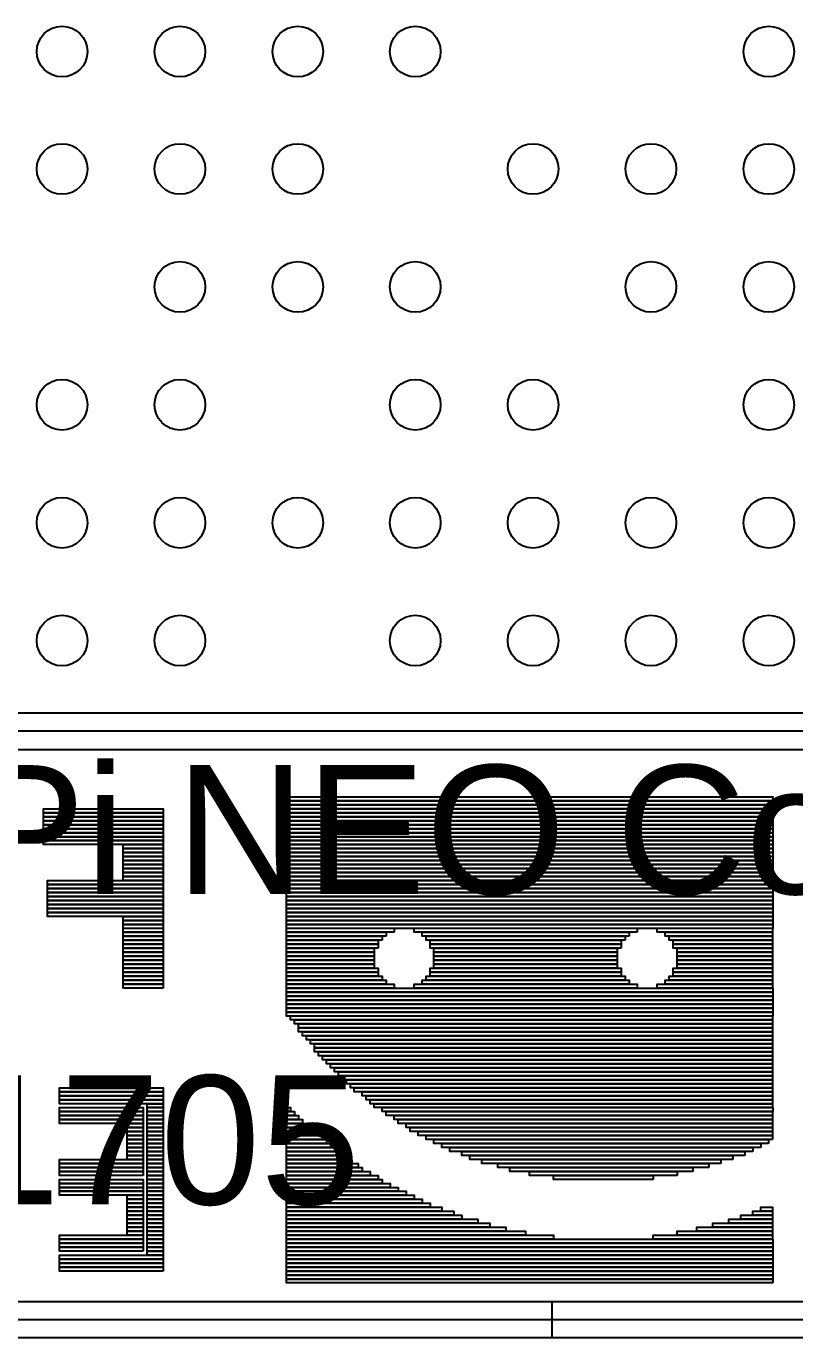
# Model space of a CAD drawing. Header units: millimetres. Extents: x -2.4 to 49.8, y -2.2 to 46.
# Drawn here: x 22.58 to 26.82, y 15.14 to 22.37 of the extents above; entities that cross this region are included whole.
import ezdxf

# ---------------------------------------------------------------- set-up
doc = ezdxf.new("R2010")
doc.units = ezdxf.units.MM
doc.header["$MEASUREMENT"] = 0
for name, color, linetype in [('BOT', 7, 'Continuous'), ('SILK-BOT', 7, 'Continuous'), ('SILK-TOP', 7, 'Continuous')]:
    doc.layers.add(name, color=color, linetype=linetype)

msp = doc.modelspace()

# ---------------------------------------------------------------- linework, layer by layer
at = {"layer": 'BOT'}
for centre in [(22.7767, 22.2328), (23.427, 22.2328), (24.0772, 22.2328), (24.7249, 22.2328), (26.6756, 22.2328), (22.7767, 21.5851), (23.427, 21.5851), (24.0772, 21.5851), (25.3751, 21.5851), (26.0254, 21.5851), (26.6756, 21.5851), (23.427, 20.9349), (24.0772, 20.9349), (24.7249, 20.9349), (26.0254, 20.9349), (26.6756, 20.9349), (22.7767, 20.2846), (23.427, 20.2846), (24.7249, 20.2846), (25.3751, 20.2846), (26.6756, 20.2846), (22.7767, 19.6344), (23.427, 19.6344), (24.0772, 19.6344), (24.7249, 19.6344), (25.3751, 19.6344), (26.0254, 19.6344), (26.6756, 19.6344), (22.7767, 18.9841), (23.427, 18.9841), (24.7249, 18.9841), (25.3751, 18.9841), (26.0254, 18.9841), (26.6756, 18.9841)]:
    msp.add_circle(centre, 0.1397, dxfattribs=at)
at = {"layer": 'SILK-BOT'}
for p, q in [((27.8262, 18.5842), (13.8258, 18.5842)), ((27.8262, 18.4838), (13.8258, 18.4838)), ((13.8258, 18.3835), (27.8262, 18.3835)), ((18.828, 15.339), (32.128, 15.339)), ((25.478, 15.339), (25.478, 15.139)), ((18.828, 15.239), (32.128, 15.239)), ((32.128, 15.139), (18.828, 15.139))]:
    msp.add_line(p, q, dxfattribs=at)
for points in [[(26.6967, 18.1004), (24.0154, 18.1004), (24.0154, 18.1224), (26.6967, 18.1224), (26.6967, 18.1004)], [(26.6967, 18.0786), (24.0154, 18.0786), (24.0154, 18.1005), (26.6967, 18.1005), (26.6967, 18.0786)], [(23.334, 18.0345), (22.6746, 18.0345), (22.6746, 18.0565), (23.334, 18.0565), (23.334, 18.0345)], [(23.334, 18.0125), (22.6746, 18.0125), (22.6746, 18.0345), (23.334, 18.0345), (23.334, 18.0125)], [(23.334, 17.9906), (22.6746, 17.9906), (22.6746, 18.0126), (23.334, 18.0126), (23.334, 17.9906)], [(26.6967, 18.0565), (24.0154, 18.0565), (24.0154, 18.0786), (26.6967, 18.0786), (26.6967, 18.0565)], [(26.6967, 18.0345), (24.0154, 18.0345), (24.0154, 18.0565), (26.6967, 18.0565), (26.6967, 18.0345)], [(26.6967, 18.0125), (24.0154, 18.0125), (24.0154, 18.0345), (26.6967, 18.0345), (26.6967, 18.0125)], [(26.6967, 17.9906), (24.0154, 17.9906), (24.0154, 18.0126), (26.6967, 18.0126), (26.6967, 17.9906)], [(23.334, 17.9686), (22.6746, 17.9686), (22.6746, 17.9906), (23.334, 17.9906), (23.334, 17.9686)], [(23.334, 17.9466), (22.6746, 17.9466), (22.6746, 17.9686), (23.334, 17.9686), (23.334, 17.9466)], [(23.334, 17.9247), (22.6746, 17.9247), (22.6746, 17.9466), (23.334, 17.9466), (23.334, 17.9247)], [(26.6967, 17.9686), (24.0154, 17.9686), (24.0154, 17.9906), (26.6967, 17.9906), (26.6967, 17.9686)], [(26.6967, 17.9466), (24.0154, 17.9466), (24.0154, 17.9686), (26.6967, 17.9686), (26.6967, 17.9466)], [(26.6967, 17.9247), (24.0154, 17.9247), (24.0154, 17.9466), (26.6967, 17.9466), (26.6967, 17.9247)], [(23.334, 17.9026), (22.6746, 17.9026), (22.6746, 17.9247), (23.334, 17.9247), (23.334, 17.9026)], [(23.334, 17.8807), (22.6746, 17.8807), (22.6746, 17.9027), (23.334, 17.9027), (23.334, 17.8807)], [(23.334, 17.8587), (22.6746, 17.8587), (22.6746, 17.8807), (23.334, 17.8807), (23.334, 17.8587)], [(26.6967, 17.9026), (24.0154, 17.9026), (24.0154, 17.9247), (26.6967, 17.9247), (26.6967, 17.9026)], [(26.6967, 17.8807), (24.0154, 17.8807), (24.0154, 17.9027), (26.6967, 17.9027), (26.6967, 17.8807)], [(26.6967, 17.8587), (24.0154, 17.8587), (24.0154, 17.8807), (26.6967, 17.8807), (26.6967, 17.8587)], [(23.334, 17.8367), (23.1142, 17.8367), (23.1142, 17.8587), (23.334, 17.8587), (23.334, 17.8367)], [(23.334, 17.8147), (23.1142, 17.8147), (23.1142, 17.8367), (23.334, 17.8367), (23.334, 17.8147)], [(23.334, 17.7929), (23.1142, 17.7929), (23.1142, 17.8148), (23.334, 17.8148), (23.334, 17.7929)], [(26.6967, 17.8367), (24.0154, 17.8367), (24.0154, 17.8587), (26.6967, 17.8587), (26.6967, 17.8367)], [(26.6967, 17.8147), (24.0154, 17.8147), (24.0154, 17.8367), (26.6967, 17.8367), (26.6967, 17.8147)], [(26.6967, 17.7929), (24.0154, 17.7929), (24.0154, 17.8148), (26.6967, 17.8148), (26.6967, 17.7929)], [(23.334, 17.7708), (23.1142, 17.7708), (23.1142, 17.7929), (23.334, 17.7929), (23.334, 17.7708)], [(23.334, 17.7488), (23.1142, 17.7488), (23.1142, 17.7708), (23.334, 17.7708), (23.334, 17.7488)], [(23.334, 17.7268), (23.1142, 17.7268), (23.1142, 17.7488), (23.334, 17.7488), (23.334, 17.7268)], [(23.334, 17.7048), (23.1142, 17.7048), (23.1142, 17.7268), (23.334, 17.7268), (23.334, 17.7048)], [(26.6967, 17.7708), (24.0154, 17.7708), (24.0154, 17.7929), (26.6967, 17.7929), (26.6967, 17.7708)], [(26.6967, 17.7488), (24.0154, 17.7488), (24.0154, 17.7708), (26.6967, 17.7708), (26.6967, 17.7488)], [(26.6967, 17.7268), (24.0154, 17.7268), (24.0154, 17.7488), (26.6967, 17.7488), (26.6967, 17.7268)], [(26.6967, 17.7048), (24.0154, 17.7048), (24.0154, 17.7268), (26.6967, 17.7268), (26.6967, 17.7048)], [(23.334, 17.6389), (22.6966, 17.6389), (22.6966, 17.6609), (23.334, 17.6609), (23.334, 17.6389)], [(23.334, 17.6829), (23.1142, 17.6829), (23.1142, 17.7049), (23.334, 17.7049), (23.334, 17.6829)], [(23.334, 17.6609), (23.1142, 17.6609), (23.1142, 17.6829), (23.334, 17.6829), (23.334, 17.6609)], [(26.6967, 17.6829), (24.0154, 17.6829), (24.0154, 17.7049), (26.6967, 17.7049), (26.6967, 17.6829)], [(26.6967, 17.6609), (24.0154, 17.6609), (24.0154, 17.6829), (26.6967, 17.6829), (26.6967, 17.6609)], [(26.6967, 17.6389), (24.0154, 17.6389), (24.0154, 17.6609), (26.6967, 17.6609), (26.6967, 17.6389)], [(23.334, 17.6169), (22.6966, 17.6169), (22.6966, 17.6389), (23.334, 17.6389), (23.334, 17.6169)], [(23.334, 17.595), (22.6966, 17.595), (22.6966, 17.617), (23.334, 17.617), (23.334, 17.595)], [(23.334, 17.573), (22.6966, 17.573), (22.6966, 17.595), (23.334, 17.595), (23.334, 17.573)], [(26.6967, 17.6169), (24.0154, 17.6169), (24.0154, 17.6389), (26.6967, 17.6389), (26.6967, 17.6169)], [(26.6967, 17.595), (24.0154, 17.595), (24.0154, 17.617), (26.6967, 17.617), (26.6967, 17.595)], [(26.6967, 17.573), (24.0154, 17.573), (24.0154, 17.595), (26.6967, 17.595), (26.6967, 17.573)], [(23.334, 17.551), (22.6966, 17.551), (22.6966, 17.573), (23.334, 17.573), (23.334, 17.551)], [(23.334, 17.529), (22.6966, 17.529), (22.6966, 17.551), (23.334, 17.551), (23.334, 17.529)], [(23.334, 17.5071), (22.6966, 17.5071), (22.6966, 17.529), (23.334, 17.529), (23.334, 17.5071)], [(23.334, 17.4851), (22.6966, 17.4851), (22.6966, 17.5072), (23.334, 17.5072), (23.334, 17.4851)], [(26.6967, 17.551), (24.0154, 17.551), (24.0154, 17.573), (26.6967, 17.573), (26.6967, 17.551)], [(26.6967, 17.529), (24.0154, 17.529), (24.0154, 17.551), (26.6967, 17.551), (26.6967, 17.529)], [(26.6967, 17.5071), (24.0154, 17.5071), (24.0154, 17.529), (26.6967, 17.529), (26.6967, 17.5071)], [(26.6967, 17.4851), (24.0154, 17.4851), (24.0154, 17.5072), (26.6967, 17.5072), (26.6967, 17.4851)], [(23.334, 17.4631), (22.6966, 17.4631), (22.6966, 17.4851), (23.334, 17.4851), (23.334, 17.4631)], [(23.334, 17.4411), (23.1142, 17.4411), (23.1142, 17.4631), (23.334, 17.4631), (23.334, 17.4411)], [(23.334, 17.4191), (23.1142, 17.4191), (23.1142, 17.4411), (23.334, 17.4411), (23.334, 17.4191)], [(26.6967, 17.4631), (24.0154, 17.4631), (24.0154, 17.4851), (26.6967, 17.4851), (26.6967, 17.4631)], [(26.6967, 17.4411), (24.0154, 17.4411), (24.0154, 17.4631), (26.6967, 17.4631), (26.6967, 17.4411)], [(26.6967, 17.4191), (24.0154, 17.4191), (24.0154, 17.4411), (26.6967, 17.4411), (26.6967, 17.4191)], [(23.334, 17.3971), (23.1142, 17.3971), (23.1142, 17.4191), (23.334, 17.4191), (23.334, 17.3971)], [(23.334, 17.3753), (23.1142, 17.3753), (23.1142, 17.3972), (23.334, 17.3972), (23.334, 17.3753)], [(23.334, 17.3532), (23.1142, 17.3532), (23.1142, 17.3753), (23.334, 17.3753), (23.334, 17.3532)], [(24.6087, 17.3753), (24.0153, 17.3753), (24.0153, 17.3972), (24.6087, 17.3972), (24.6087, 17.3753)], [(24.5647, 17.3532), (24.0153, 17.3532), (24.0153, 17.3753), (24.5647, 17.3753), (24.5647, 17.3532)], [(26.6967, 17.3971), (24.0154, 17.3971), (24.0154, 17.4191), (26.6967, 17.4191), (26.6967, 17.3971)], [(25.9493, 17.3753), (24.7186, 17.3753), (24.7186, 17.3972), (25.9493, 17.3972), (25.9493, 17.3753)], [(25.9054, 17.3532), (24.7624, 17.3532), (24.7624, 17.3753), (25.9054, 17.3753), (25.9054, 17.3532)], [(26.6966, 17.3753), (26.0592, 17.3753), (26.0592, 17.3972), (26.6966, 17.3972), (26.6966, 17.3753)], [(26.6966, 17.3532), (26.1032, 17.3532), (26.1032, 17.3753), (26.6966, 17.3753), (26.6966, 17.3532)], [(23.334, 17.3312), (23.1142, 17.3312), (23.1142, 17.3532), (23.334, 17.3532), (23.334, 17.3312)], [(23.334, 17.3092), (23.1142, 17.3092), (23.1142, 17.3312), (23.334, 17.3312), (23.334, 17.3092)], [(23.334, 17.2873), (23.1142, 17.2873), (23.1142, 17.3093), (23.334, 17.3093), (23.334, 17.2873)], [(24.5207, 17.3092), (24.0152, 17.3092), (24.0152, 17.3312), (24.5207, 17.3312), (24.5207, 17.3092)], [(24.5207, 17.2873), (24.0152, 17.2873), (24.0152, 17.3093), (24.5207, 17.3093), (24.5207, 17.2873)], [(24.5427, 17.3312), (24.0153, 17.3312), (24.0153, 17.3532), (24.5427, 17.3532), (24.5427, 17.3312)], [(25.8834, 17.3312), (24.7844, 17.3312), (24.7844, 17.3532), (25.8834, 17.3532), (25.8834, 17.3312)], [(25.8614, 17.3092), (24.8064, 17.3092), (24.8064, 17.3312), (25.8614, 17.3312), (25.8614, 17.3092)], [(25.8614, 17.2873), (24.8064, 17.2873), (24.8064, 17.3093), (25.8614, 17.3093), (25.8614, 17.2873)], [(26.6966, 17.3312), (26.1252, 17.3312), (26.1252, 17.3532), (26.6966, 17.3532), (26.6966, 17.3312)], [(26.6966, 17.3092), (26.147, 17.3092), (26.147, 17.3312), (26.6966, 17.3312), (26.6966, 17.3092)], [(26.6966, 17.2873), (26.147, 17.2873), (26.147, 17.3093), (26.6966, 17.3093), (26.6966, 17.2873)], [(23.334, 17.2653), (23.1142, 17.2653), (23.1142, 17.2873), (23.334, 17.2873), (23.334, 17.2653)], [(23.334, 17.2433), (23.1142, 17.2433), (23.1142, 17.2653), (23.334, 17.2653), (23.334, 17.2433)], [(23.334, 17.2214), (23.1142, 17.2214), (23.1142, 17.2433), (23.334, 17.2433), (23.334, 17.2214)], [(23.334, 17.1993), (23.1142, 17.1993), (23.1142, 17.2214), (23.334, 17.2214), (23.334, 17.1993)], [(24.4988, 17.2653), (24.0153, 17.2653), (24.0153, 17.2873), (24.4988, 17.2873), (24.4988, 17.2653)], [(24.4988, 17.2433), (24.0153, 17.2433), (24.0153, 17.2653), (24.4988, 17.2653), (24.4988, 17.2433)], [(24.4988, 17.2214), (24.0153, 17.2214), (24.0153, 17.2433), (24.4988, 17.2433), (24.4988, 17.2214)], [(24.4988, 17.1993), (24.0153, 17.1993), (24.0153, 17.2214), (24.4988, 17.2214), (24.4988, 17.1993)], [(25.8394, 17.2653), (24.8284, 17.2653), (24.8284, 17.2873), (25.8394, 17.2873), (25.8394, 17.2653)], [(25.8394, 17.2433), (24.8284, 17.2433), (24.8284, 17.2653), (25.8394, 17.2653), (25.8394, 17.2433)], [(25.8394, 17.2214), (24.8284, 17.2214), (24.8284, 17.2433), (25.8394, 17.2433), (25.8394, 17.2214)], [(25.8394, 17.1993), (24.8284, 17.1993), (24.8284, 17.2214), (25.8394, 17.2214), (25.8394, 17.1993)], [(26.6965, 17.2653), (26.169, 17.2653), (26.169, 17.2873), (26.6965, 17.2873), (26.6965, 17.2653)], [(26.6965, 17.2433), (26.169, 17.2433), (26.169, 17.2653), (26.6965, 17.2653), (26.6965, 17.2433)], [(26.6965, 17.2214), (26.169, 17.2214), (26.169, 17.2433), (26.6965, 17.2433), (26.6965, 17.2214)], [(26.6965, 17.1993), (26.169, 17.1993), (26.169, 17.2214), (26.6965, 17.2214), (26.6965, 17.1993)], [(23.334, 17.1774), (23.1142, 17.1774), (23.1142, 17.1994), (23.334, 17.1994), (23.334, 17.1774)], [(23.334, 17.1554), (23.1142, 17.1554), (23.1142, 17.1774), (23.334, 17.1774), (23.334, 17.1554)], [(23.334, 17.1334), (23.1142, 17.1334), (23.1142, 17.1554), (23.334, 17.1554), (23.334, 17.1334)], [(24.5207, 17.1554), (24.0152, 17.1554), (24.0152, 17.1774), (24.5207, 17.1774), (24.5207, 17.1554)], [(24.5207, 17.1334), (24.0152, 17.1334), (24.0152, 17.1554), (24.5207, 17.1554), (24.5207, 17.1334)], [(24.4988, 17.1774), (24.0153, 17.1774), (24.0153, 17.1994), (24.4988, 17.1994), (24.4988, 17.1774)], [(25.8614, 17.1554), (24.8064, 17.1554), (24.8064, 17.1774), (25.8614, 17.1774), (25.8614, 17.1554)], [(25.8614, 17.1334), (24.8064, 17.1334), (24.8064, 17.1554), (25.8614, 17.1554), (25.8614, 17.1334)], [(25.8394, 17.1774), (24.8284, 17.1774), (24.8284, 17.1994), (25.8394, 17.1994), (25.8394, 17.1774)], [(26.6966, 17.1554), (26.147, 17.1554), (26.147, 17.1774), (26.6966, 17.1774), (26.6966, 17.1554)], [(26.6966, 17.1334), (26.147, 17.1334), (26.147, 17.1554), (26.6966, 17.1554), (26.6966, 17.1334)], [(26.6965, 17.1774), (26.169, 17.1774), (26.169, 17.1994), (26.6965, 17.1994), (26.6965, 17.1774)], [(23.334, 17.1114), (23.1142, 17.1114), (23.1142, 17.1334), (23.334, 17.1334), (23.334, 17.1114)], [(23.334, 17.0894), (23.1142, 17.0894), (23.1142, 17.1114), (23.334, 17.1114), (23.334, 17.0894)], [(23.334, 17.0675), (23.1142, 17.0675), (23.1142, 17.0896), (23.334, 17.0896), (23.334, 17.0675)], [(24.5427, 17.1114), (24.0153, 17.1114), (24.0153, 17.1334), (24.5427, 17.1334), (24.5427, 17.1114)], [(24.5647, 17.0894), (24.0153, 17.0894), (24.0153, 17.1114), (24.5647, 17.1114), (24.5647, 17.0894)], [(24.6087, 17.0675), (24.0153, 17.0675), (24.0153, 17.0896), (24.6087, 17.0896), (24.6087, 17.0675)], [(25.9493, 17.0675), (24.7186, 17.0675), (24.7186, 17.0896), (25.9493, 17.0896), (25.9493, 17.0675)], [(25.9054, 17.0894), (24.7624, 17.0894), (24.7624, 17.1114), (25.9054, 17.1114), (25.9054, 17.0894)], [(25.8834, 17.1114), (24.7844, 17.1114), (24.7844, 17.1334), (25.8834, 17.1334), (25.8834, 17.1114)], [(26.6966, 17.0675), (26.0592, 17.0675), (26.0592, 17.0896), (26.6966, 17.0896), (26.6966, 17.0675)], [(26.6966, 17.0894), (26.1032, 17.0894), (26.1032, 17.1114), (26.6966, 17.1114), (26.6966, 17.0894)], [(26.6966, 17.1114), (26.1252, 17.1114), (26.1252, 17.1334), (26.6966, 17.1334), (26.6966, 17.1114)], [(26.6967, 17.0455), (24.0154, 17.0455), (24.0154, 17.0675), (26.6967, 17.0675), (26.6967, 17.0455)], [(26.6967, 17.0235), (24.0154, 17.0235), (24.0154, 17.0455), (26.6967, 17.0455), (26.6967, 17.0235)], [(26.6967, 17.0015), (24.0154, 17.0015), (24.0154, 17.0235), (26.6967, 17.0235), (26.6967, 17.0015)], [(26.6967, 16.9796), (24.0154, 16.9796), (24.0154, 17.0016), (26.6967, 17.0016), (26.6967, 16.9796)], [(26.6967, 16.9577), (24.0154, 16.9577), (24.0154, 16.9796), (26.6967, 16.9796), (26.6967, 16.9577)], [(26.6967, 16.9357), (24.0154, 16.9357), (24.0154, 16.9577), (26.6967, 16.9577), (26.6967, 16.9357)], [(26.6967, 16.9136), (24.0154, 16.9136), (24.0154, 16.9357), (26.6967, 16.9357), (26.6967, 16.9136)], [(26.6966, 16.8917), (24.0372, 16.8917), (24.0372, 16.9137), (26.6966, 16.9137), (26.6966, 16.8917)], [(26.6966, 16.8697), (24.0592, 16.8697), (24.0592, 16.8917), (26.6966, 16.8917), (26.6966, 16.8697)], [(26.6966, 16.8477), (24.0812, 16.8477), (24.0812, 16.8697), (26.6966, 16.8697), (26.6966, 16.8477)], [(26.6966, 16.8257), (24.0812, 16.8257), (24.0812, 16.8477), (26.6966, 16.8477), (26.6966, 16.8257)], [(26.6966, 16.8038), (24.1032, 16.8038), (24.1032, 16.8257), (26.6966, 16.8257), (26.6966, 16.8038)], [(26.6966, 16.7818), (24.1252, 16.7818), (24.1252, 16.8039), (26.6966, 16.8039), (26.6966, 16.7818)], [(26.6966, 16.7598), (24.147, 16.7598), (24.147, 16.7818), (26.6966, 16.7818), (26.6966, 16.7598)], [(26.6966, 16.7378), (24.1691, 16.7378), (24.1691, 16.7598), (26.6966, 16.7598), (26.6966, 16.7378)], [(26.6966, 16.7158), (24.1691, 16.7158), (24.1691, 16.7378), (26.6966, 16.7378), (26.6966, 16.7158)], [(26.6966, 16.6939), (24.191, 16.6939), (24.191, 16.7159), (26.6966, 16.7159), (26.6966, 16.6939)], [(26.6966, 16.6719), (24.213, 16.6719), (24.213, 16.6939), (26.6966, 16.6939), (26.6966, 16.6719)], [(26.6966, 16.6499), (24.2351, 16.6499), (24.2351, 16.6719), (26.6966, 16.6719), (26.6966, 16.6499)], [(26.6966, 16.6279), (24.257, 16.6279), (24.257, 16.6499), (26.6966, 16.6499), (26.6966, 16.6279)], [(26.6966, 16.6059), (24.279, 16.6059), (24.279, 16.6279), (26.6966, 16.6279), (26.6966, 16.6059)], [(26.6966, 16.584), (24.301, 16.584), (24.301, 16.606), (26.6966, 16.606), (26.6966, 16.584)], [(26.6966, 16.562), (24.323, 16.562), (24.323, 16.584), (26.6966, 16.584), (26.6966, 16.562)], [(23.334, 16.496), (22.7624, 16.496), (22.7624, 16.5181), (23.334, 16.5181), (23.334, 16.496)], [(23.334, 16.4741), (22.7624, 16.4741), (22.7624, 16.4961), (23.334, 16.4961), (23.334, 16.4741)], [(26.6966, 16.54), (24.3448, 16.54), (24.3448, 16.562), (26.6966, 16.562), (26.6966, 16.54)], [(26.6966, 16.5181), (24.3669, 16.5181), (24.3669, 16.54), (26.6966, 16.54), (26.6966, 16.5181)], [(26.6966, 16.496), (24.3888, 16.496), (24.3888, 16.5181), (26.6966, 16.5181), (26.6966, 16.496)], [(26.6966, 16.4741), (24.4329, 16.4741), (24.4329, 16.4961), (26.6966, 16.4961), (26.6966, 16.4741)], [(23.334, 16.4521), (22.7624, 16.4521), (22.7624, 16.4741), (23.334, 16.4741), (23.334, 16.4521)], [(23.334, 16.4301), (22.7624, 16.4301), (22.7624, 16.4521), (23.334, 16.4521), (23.334, 16.4301)], [(23.334, 16.4081), (23.246, 16.4081), (23.246, 16.4301), (23.334, 16.4301), (23.334, 16.4081)], [(26.6966, 16.4521), (24.4548, 16.4521), (24.4548, 16.4741), (26.6966, 16.4741), (26.6966, 16.4521)], [(26.6966, 16.4301), (24.4768, 16.4301), (24.4768, 16.4521), (26.6966, 16.4521), (26.6966, 16.4301)], [(26.6966, 16.4081), (24.4988, 16.4081), (24.4988, 16.4301), (26.6966, 16.4301), (26.6966, 16.4081)], [(23.2241, 16.3863), (22.7625, 16.3863), (22.7625, 16.4082), (23.2241, 16.4082), (23.2241, 16.3863)], [(23.2241, 16.3642), (22.7625, 16.3642), (22.7625, 16.3863), (23.2241, 16.3863), (23.2241, 16.3642)], [(23.2241, 16.3422), (22.7625, 16.3422), (22.7625, 16.3642), (23.2241, 16.3642), (23.2241, 16.3422)], [(23.334, 16.3863), (23.246, 16.3863), (23.246, 16.4082), (23.334, 16.4082), (23.334, 16.3863)], [(23.334, 16.3642), (23.246, 16.3642), (23.246, 16.3863), (23.334, 16.3863), (23.334, 16.3642)], [(23.334, 16.3422), (23.246, 16.3422), (23.246, 16.3642), (23.334, 16.3642), (23.334, 16.3422)], [(24.0371, 16.3863), (24.0152, 16.3863), (24.0152, 16.4082), (24.0371, 16.4082), (24.0371, 16.3863)], [(24.0592, 16.3642), (24.0152, 16.3642), (24.0152, 16.3863), (24.0592, 16.3863), (24.0592, 16.3642)], [(24.0812, 16.3422), (24.0152, 16.3422), (24.0152, 16.3642), (24.0812, 16.3642), (24.0812, 16.3422)], [(26.6967, 16.3863), (24.5428, 16.3863), (24.5428, 16.4082), (26.6967, 16.4082), (26.6967, 16.3863)], [(26.6966, 16.3642), (24.5647, 16.3642), (24.5647, 16.3863), (26.6966, 16.3863), (26.6966, 16.3642)], [(26.6966, 16.3422), (24.6086, 16.3422), (24.6086, 16.3642), (26.6966, 16.3642), (26.6966, 16.3422)], [(23.2241, 16.3202), (22.7625, 16.3202), (22.7625, 16.3422), (23.2241, 16.3422), (23.2241, 16.3202)], [(23.2241, 16.2982), (23.1361, 16.2982), (23.1361, 16.3202), (23.2241, 16.3202), (23.2241, 16.2982)], [(23.2241, 16.2763), (23.1361, 16.2763), (23.1361, 16.2983), (23.2241, 16.2983), (23.2241, 16.2763)], [(23.2241, 16.2543), (23.1361, 16.2543), (23.1361, 16.2763), (23.2241, 16.2763), (23.2241, 16.2543)], [(23.334, 16.3202), (23.246, 16.3202), (23.246, 16.3422), (23.334, 16.3422), (23.334, 16.3202)], [(23.334, 16.2982), (23.246, 16.2982), (23.246, 16.3202), (23.334, 16.3202), (23.334, 16.2982)], [(23.334, 16.2763), (23.246, 16.2763), (23.246, 16.2983), (23.334, 16.2983), (23.334, 16.2763)], [(23.334, 16.2543), (23.246, 16.2543), (23.246, 16.2763), (23.334, 16.2763), (23.334, 16.2543)], [(24.1251, 16.2982), (24.0152, 16.2982), (24.0152, 16.3202), (24.1251, 16.3202), (24.1251, 16.2982)], [(24.1032, 16.3202), (24.0153, 16.3202), (24.0153, 16.3422), (24.1032, 16.3422), (24.1032, 16.3202)], [(24.1471, 16.2763), (24.0153, 16.2763), (24.0153, 16.2983), (24.1471, 16.2983), (24.1471, 16.2763)], [(24.1691, 16.2543), (24.0153, 16.2543), (24.0153, 16.2763), (24.1691, 16.2763), (24.1691, 16.2543)], [(26.6966, 16.3202), (24.6306, 16.3202), (24.6306, 16.3422), (26.6966, 16.3422), (26.6966, 16.3202)], [(26.6966, 16.2982), (24.6746, 16.2982), (24.6746, 16.3202), (26.6966, 16.3202), (26.6966, 16.2982)], [(26.6966, 16.2763), (24.6966, 16.2763), (24.6966, 16.2983), (26.6966, 16.2983), (26.6966, 16.2763)], [(26.6966, 16.2543), (24.7404, 16.2543), (24.7404, 16.2763), (26.6966, 16.2763), (26.6966, 16.2543)], [(23.2241, 16.2324), (23.1361, 16.2324), (23.1361, 16.2543), (23.2241, 16.2543), (23.2241, 16.2324)], [(23.2241, 16.2103), (23.1361, 16.2103), (23.1361, 16.2324), (23.2241, 16.2324), (23.2241, 16.2103)], [(23.2241, 16.1884), (23.1361, 16.1884), (23.1361, 16.2104), (23.2241, 16.2104), (23.2241, 16.1884)], [(23.334, 16.2324), (23.246, 16.2324), (23.246, 16.2543), (23.334, 16.2543), (23.334, 16.2324)], [(23.334, 16.2103), (23.246, 16.2103), (23.246, 16.2324), (23.334, 16.2324), (23.334, 16.2103)], [(23.334, 16.1884), (23.246, 16.1884), (23.246, 16.2104), (23.334, 16.2104), (23.334, 16.1884)], [(24.2569, 16.1884), (24.0152, 16.1884), (24.0152, 16.2104), (24.2569, 16.2104), (24.2569, 16.1884)], [(24.2131, 16.2324), (24.0153, 16.2324), (24.0153, 16.2543), (24.2131, 16.2543), (24.2131, 16.2324)], [(24.2351, 16.2103), (24.0153, 16.2103), (24.0153, 16.2324), (24.2351, 16.2324), (24.2351, 16.2103)], [(26.6965, 16.2324), (24.7844, 16.2324), (24.7844, 16.2543), (26.6965, 16.2543), (26.6965, 16.2324)], [(26.6745, 16.2103), (24.8284, 16.2103), (24.8284, 16.2324), (26.6745, 16.2324), (26.6745, 16.2103)], [(26.6306, 16.1884), (24.8724, 16.1884), (24.8724, 16.2104), (26.6306, 16.2104), (26.6306, 16.1884)], [(23.2241, 16.1664), (23.1361, 16.1664), (23.1361, 16.1884), (23.2241, 16.1884), (23.2241, 16.1664)], [(23.2241, 16.1444), (23.1361, 16.1444), (23.1361, 16.1664), (23.2241, 16.1664), (23.2241, 16.1444)], [(23.2241, 16.1224), (23.1361, 16.1224), (23.1361, 16.1444), (23.2241, 16.1444), (23.2241, 16.1224)], [(23.334, 16.1664), (23.246, 16.1664), (23.246, 16.1884), (23.334, 16.1884), (23.334, 16.1664)], [(23.334, 16.1444), (23.246, 16.1444), (23.246, 16.1664), (23.334, 16.1664), (23.334, 16.1444)], [(23.334, 16.1224), (23.246, 16.1224), (23.246, 16.1444), (23.334, 16.1444), (23.334, 16.1224)], [(24.279, 16.1664), (24.0152, 16.1664), (24.0152, 16.1884), (24.279, 16.1884), (24.279, 16.1664)], [(24.3229, 16.1444), (24.0152, 16.1444), (24.0152, 16.1664), (24.3229, 16.1664), (24.3229, 16.1444)], [(24.3449, 16.1224), (24.0153, 16.1224), (24.0153, 16.1444), (24.3449, 16.1444), (24.3449, 16.1224)], [(26.5866, 16.1664), (24.9164, 16.1664), (24.9164, 16.1884), (26.5866, 16.1884), (26.5866, 16.1664)], [(26.5427, 16.1444), (24.9823, 16.1444), (24.9823, 16.1664), (26.5427, 16.1664), (26.5427, 16.1444)], [(26.4767, 16.1224), (25.0262, 16.1224), (25.0262, 16.1444), (26.4767, 16.1444), (26.4767, 16.1224)], [(23.2241, 16.1004), (22.7625, 16.1004), (22.7625, 16.1224), (23.2241, 16.1224), (23.2241, 16.1004)], [(23.2241, 16.0785), (22.7625, 16.0785), (22.7625, 16.1006), (23.2241, 16.1006), (23.2241, 16.0785)], [(23.2241, 16.0565), (22.7625, 16.0565), (22.7625, 16.0785), (23.2241, 16.0785), (23.2241, 16.0565)], [(23.334, 16.1004), (23.246, 16.1004), (23.246, 16.1224), (23.334, 16.1224), (23.334, 16.1004)], [(23.334, 16.0785), (23.246, 16.0785), (23.246, 16.1006), (23.334, 16.1006), (23.334, 16.0785)], [(23.334, 16.0565), (23.246, 16.0565), (23.246, 16.0785), (23.334, 16.0785), (23.334, 16.0565)], [(24.3669, 16.1004), (24.0153, 16.1004), (24.0153, 16.1224), (24.3669, 16.1224), (24.3669, 16.1004)], [(24.4109, 16.0785), (24.0153, 16.0785), (24.0153, 16.1006), (24.4109, 16.1006), (24.4109, 16.0785)], [(24.4329, 16.0565), (24.0153, 16.0565), (24.0153, 16.0785), (24.4329, 16.0785), (24.4329, 16.0565)], [(26.4108, 16.1004), (25.0922, 16.1004), (25.0922, 16.1224), (26.4108, 16.1224), (26.4108, 16.1004)], [(26.3449, 16.0785), (25.1801, 16.0785), (25.1801, 16.1006), (26.3449, 16.1006), (26.3449, 16.0785)], [(26.257, 16.0565), (25.246, 16.0565), (25.246, 16.0785), (26.257, 16.0785), (26.257, 16.0565)], [(23.2241, 16.0345), (22.7625, 16.0345), (22.7625, 16.0565), (23.2241, 16.0565), (23.2241, 16.0345)], [(23.2241, 15.9905), (22.7625, 15.9905), (22.7625, 16.0125), (23.2241, 16.0125), (23.2241, 15.9905)], [(23.2241, 15.9687), (22.7625, 15.9687), (22.7625, 15.9906), (23.2241, 15.9906), (23.2241, 15.9687)], [(23.334, 16.0345), (23.246, 16.0345), (23.246, 16.0565), (23.334, 16.0565), (23.334, 16.0345)], [(23.334, 16.0125), (23.246, 16.0125), (23.246, 16.0345), (23.334, 16.0345), (23.334, 16.0125)], [(23.334, 15.9905), (23.246, 15.9905), (23.246, 16.0125), (23.334, 16.0125), (23.334, 15.9905)], [(23.334, 15.9687), (23.246, 15.9687), (23.246, 15.9906), (23.334, 15.9906), (23.334, 15.9687)], [(24.4768, 16.0345), (24.0152, 16.0345), (24.0152, 16.0565), (24.4768, 16.0565), (24.4768, 16.0345)], [(24.5207, 16.0125), (24.0152, 16.0125), (24.0152, 16.0345), (24.5207, 16.0345), (24.5207, 16.0125)], [(24.5427, 15.9905), (24.0153, 15.9905), (24.0153, 16.0125), (24.5427, 16.0125), (24.5427, 15.9905)], [(24.5867, 15.9687), (24.0153, 15.9687), (24.0153, 15.9906), (24.5867, 15.9906), (24.5867, 15.9687)], [(26.1691, 16.0345), (25.3559, 16.0345), (25.3559, 16.0565), (26.1691, 16.0565), (26.1691, 16.0345)], [(26.0372, 16.0125), (25.4878, 16.0125), (25.4878, 16.0345), (26.0372, 16.0345), (26.0372, 16.0125)], [(23.2241, 15.9467), (22.7625, 15.9467), (22.7625, 15.9687), (23.2241, 15.9687), (23.2241, 15.9467)], [(23.2241, 15.9246), (22.7625, 15.9246), (22.7625, 15.9467), (23.2241, 15.9467), (23.2241, 15.9246)], [(23.2241, 15.9026), (23.1361, 15.9026), (23.1361, 15.9246), (23.2241, 15.9246), (23.2241, 15.9026)], [(23.334, 15.9467), (23.246, 15.9467), (23.246, 15.9687), (23.334, 15.9687), (23.334, 15.9467)], [(23.334, 15.9246), (23.246, 15.9246), (23.246, 15.9467), (23.334, 15.9467), (23.334, 15.9246)], [(23.334, 15.9026), (23.246, 15.9026), (23.246, 15.9246), (23.334, 15.9246), (23.334, 15.9026)], [(24.6746, 15.9246), (24.0152, 15.9246), (24.0152, 15.9467), (24.6746, 15.9467), (24.6746, 15.9246)], [(24.7185, 15.9026), (24.0152, 15.9026), (24.0152, 15.9246), (24.7185, 15.9246), (24.7185, 15.9026)], [(24.6307, 15.9467), (24.0153, 15.9467), (24.0153, 15.9687), (24.6307, 15.9687), (24.6307, 15.9467)], [(23.2241, 15.8807), (23.1361, 15.8807), (23.1361, 15.9027), (23.2241, 15.9027), (23.2241, 15.8807)], [(23.2241, 15.8587), (23.1361, 15.8587), (23.1361, 15.8807), (23.2241, 15.8807), (23.2241, 15.8587)], [(23.2241, 15.8367), (23.1361, 15.8367), (23.1361, 15.8587), (23.2241, 15.8587), (23.2241, 15.8367)], [(23.334, 15.8807), (23.246, 15.8807), (23.246, 15.9027), (23.334, 15.9027), (23.334, 15.8807)], [(23.334, 15.8587), (23.246, 15.8587), (23.246, 15.8807), (23.334, 15.8807), (23.334, 15.8587)], [(23.334, 15.8367), (23.246, 15.8367), (23.246, 15.8587), (23.334, 15.8587), (23.334, 15.8367)], [(24.8724, 15.8367), (24.0152, 15.8367), (24.0152, 15.8587), (24.8724, 15.8587), (24.8724, 15.8367)], [(24.7625, 15.8807), (24.0153, 15.8807), (24.0153, 15.9027), (24.7625, 15.9027), (24.7625, 15.8807)], [(24.8065, 15.8587), (24.0153, 15.8587), (24.0153, 15.8807), (24.8065, 15.8807), (24.8065, 15.8587)], [(26.6966, 15.8367), (26.6306, 15.8367), (26.6306, 15.8587), (26.6966, 15.8587), (26.6966, 15.8367)], [(23.2241, 15.8148), (23.1361, 15.8148), (23.1361, 15.8367), (23.2241, 15.8367), (23.2241, 15.8148)], [(23.2241, 15.7928), (23.1361, 15.7928), (23.1361, 15.8149), (23.2241, 15.8149), (23.2241, 15.7928)], [(23.2241, 15.7708), (23.1361, 15.7708), (23.1361, 15.7928), (23.2241, 15.7928), (23.2241, 15.7708)], [(23.2241, 15.7488), (23.1361, 15.7488), (23.1361, 15.7708), (23.2241, 15.7708), (23.2241, 15.7488)], [(23.334, 15.8148), (23.246, 15.8148), (23.246, 15.8367), (23.334, 15.8367), (23.334, 15.8148)], [(23.334, 15.7928), (23.246, 15.7928), (23.246, 15.8149), (23.334, 15.8149), (23.334, 15.7928)], [(23.334, 15.7708), (23.246, 15.7708), (23.246, 15.7928), (23.334, 15.7928), (23.334, 15.7708)], [(23.334, 15.7488), (23.246, 15.7488), (23.246, 15.7708), (23.334, 15.7708), (23.334, 15.7488)], [(25.0702, 15.7708), (24.0152, 15.7708), (24.0152, 15.7928), (25.0702, 15.7928), (25.0702, 15.7708)], [(24.9383, 15.8148), (24.0153, 15.8148), (24.0153, 15.8367), (24.9383, 15.8367), (24.9383, 15.8148)], [(24.9823, 15.7928), (24.0153, 15.7928), (24.0153, 15.8149), (24.9823, 15.8149), (24.9823, 15.7928)], [(25.1361, 15.7488), (24.0153, 15.7488), (24.0153, 15.7708), (25.1361, 15.7708), (25.1361, 15.7488)], [(26.6965, 15.7488), (26.3668, 15.7488), (26.3668, 15.7708), (26.6965, 15.7708), (26.6965, 15.7488)], [(26.6966, 15.7708), (26.4548, 15.7708), (26.4548, 15.7928), (26.6966, 15.7928), (26.6966, 15.7708)], [(26.6966, 15.7928), (26.5208, 15.7928), (26.5208, 15.8149), (26.6966, 15.8149), (26.6966, 15.7928)], [(26.6966, 15.8148), (26.5866, 15.8148), (26.5866, 15.8367), (26.6966, 15.8367), (26.6966, 15.8148)], [(23.2241, 15.683), (22.7625, 15.683), (22.7625, 15.7049), (23.2241, 15.7049), (23.2241, 15.683)], [(23.2241, 15.7268), (23.1361, 15.7268), (23.1361, 15.7488), (23.2241, 15.7488), (23.2241, 15.7268)], [(23.2241, 15.7048), (23.1361, 15.7048), (23.1361, 15.7268), (23.2241, 15.7268), (23.2241, 15.7048)], [(23.334, 15.7268), (23.246, 15.7268), (23.246, 15.7488), (23.334, 15.7488), (23.334, 15.7268)], [(23.334, 15.7048), (23.246, 15.7048), (23.246, 15.7268), (23.334, 15.7268), (23.334, 15.7048)], [(23.334, 15.683), (23.246, 15.683), (23.246, 15.7049), (23.334, 15.7049), (23.334, 15.683)], [(25.3339, 15.7048), (24.0152, 15.7048), (24.0152, 15.7268), (25.3339, 15.7268), (25.3339, 15.7048)], [(25.4878, 15.683), (24.0152, 15.683), (24.0152, 15.7049), (25.4878, 15.7049), (25.4878, 15.683)], [(25.2241, 15.7268), (24.0153, 15.7268), (24.0153, 15.7488), (25.2241, 15.7488), (25.2241, 15.7268)], [(26.6966, 15.683), (26.0372, 15.683), (26.0372, 15.7049), (26.6966, 15.7049), (26.6966, 15.683)], [(26.6965, 15.7048), (26.169, 15.7048), (26.169, 15.7268), (26.6965, 15.7268), (26.6965, 15.7048)], [(26.6966, 15.7268), (26.279, 15.7268), (26.279, 15.7488), (26.6966, 15.7488), (26.6966, 15.7268)], [(23.2241, 15.6609), (22.7625, 15.6609), (22.7625, 15.683), (23.2241, 15.683), (23.2241, 15.6609)], [(23.2241, 15.6389), (22.7625, 15.6389), (22.7625, 15.6609), (23.2241, 15.6609), (23.2241, 15.6389)], [(23.2241, 15.6169), (22.7625, 15.6169), (22.7625, 15.6389), (23.2241, 15.6389), (23.2241, 15.6169)], [(23.334, 15.6609), (23.246, 15.6609), (23.246, 15.683), (23.334, 15.683), (23.334, 15.6609)], [(23.334, 15.6389), (23.246, 15.6389), (23.246, 15.6609), (23.334, 15.6609), (23.334, 15.6389)], [(23.334, 15.6169), (23.246, 15.6169), (23.246, 15.6389), (23.334, 15.6389), (23.334, 15.6169)], [(26.6967, 15.6609), (24.0154, 15.6609), (24.0154, 15.683), (26.6967, 15.683), (26.6967, 15.6609)], [(26.6967, 15.6389), (24.0154, 15.6389), (24.0154, 15.6609), (26.6967, 15.6609), (26.6967, 15.6389)], [(26.6967, 15.6169), (24.0154, 15.6169), (24.0154, 15.6389), (26.6967, 15.6389), (26.6967, 15.6169)], [(23.334, 15.573), (22.7624, 15.573), (22.7624, 15.595), (23.334, 15.595), (23.334, 15.573)], [(23.334, 15.551), (22.7624, 15.551), (22.7624, 15.573), (23.334, 15.573), (23.334, 15.551)], [(23.334, 15.595), (23.246, 15.595), (23.246, 15.617), (23.334, 15.617), (23.334, 15.595)], [(26.6967, 15.595), (24.0154, 15.595), (24.0154, 15.617), (26.6967, 15.617), (26.6967, 15.595)], [(26.6967, 15.573), (24.0154, 15.573), (24.0154, 15.595), (26.6967, 15.595), (26.6967, 15.573)], [(26.6967, 15.551), (24.0154, 15.551), (24.0154, 15.573), (26.6967, 15.573), (26.6967, 15.551)], [(23.334, 15.5291), (22.7624, 15.5291), (22.7624, 15.551), (23.334, 15.551), (23.334, 15.5291)], [(23.334, 15.507), (22.7624, 15.507), (22.7624, 15.5291), (23.334, 15.5291), (23.334, 15.507)], [(26.6967, 15.5291), (24.0154, 15.5291), (24.0154, 15.551), (26.6967, 15.551), (26.6967, 15.5291)], [(26.6967, 15.507), (24.0154, 15.507), (24.0154, 15.5291), (26.6967, 15.5291), (26.6967, 15.507)], [(26.6967, 15.4851), (24.0154, 15.4851), (24.0154, 15.5071), (26.6967, 15.5071), (26.6967, 15.4851)], [(26.6967, 15.4631), (24.0154, 15.4631), (24.0154, 15.4851), (26.6967, 15.4851), (26.6967, 15.4631)], [(26.6967, 15.4411), (24.0154, 15.4411), (24.0154, 15.4631), (26.6967, 15.4631), (26.6967, 15.4411)]]:
    msp.add_lwpolyline(points, dxfattribs=at)

# ---------------------------------------------------------------- texts
at = {"layer": 'SILK-TOP', "char_height": 0.7112, "attachment_point": 7, "line_spacing_factor": 0.963855}
for s, insert, width in [('\\fArial;NanoPi NEO Core', (19.8679, 17.576), 8.645793), ('\\fArial;V1.0 1705', (19.8933, 15.8643), 5.154058)]:
    msp.add_mtext(s, dxfattribs=dict(at, insert=insert, width=width))

doc.saveas('drawing.dxf')
